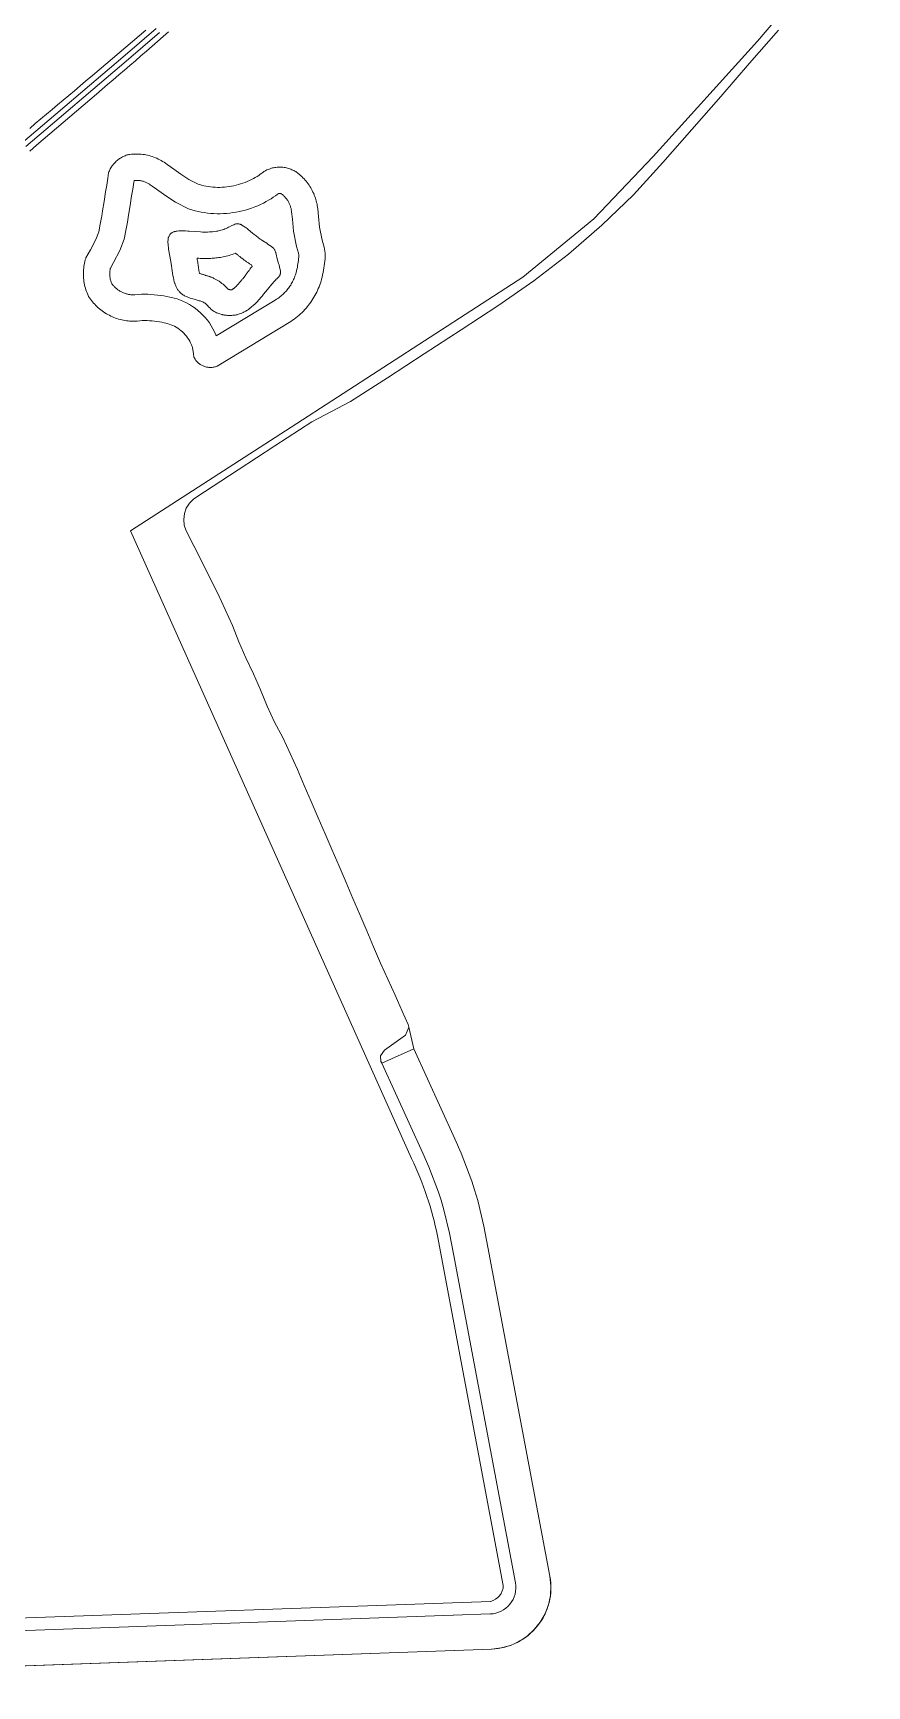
# Model space of a CAD drawing. Header units: metres. Extents: x 150516 to 150824, y 200666 to 200974.
# Drawn here: x 150642.1 to 150737.1, y 200668.1 to 200856.4 of the extents above; entities that cross this region are included whole.
import ezdxf

# ---------------------------------------------------------------- set-up
doc = ezdxf.new("R2010")
doc.units = ezdxf.units.M
doc.layers.add('N-WE-VH-VERHARDING_HALFVERHARDING_GRIND-G-_', color=7, linetype='Continuous')
doc.layers.add('N-WE-WH-WATERBODEM-G-_', color=7, linetype='Continuous')

# ---------------------------------------------------------------- blocks, each defined once
blk = doc.blocks.new('INVISIBLE')
at = {"color": 0, "linetype": 'Continuous', "lineweight": 9}
for p, q in [((-0.0125, 0), (0.0125, 0)), ((0, -0.0125), (0, 0.0125))]:
    blk.add_line(p, q, dxfattribs=at)

msp = doc.modelspace()

# ---------------------------------------------------------------- linework, layer by layer
at = {"layer": 'N-WE-VH-VERHARDING_HALFVERHARDING_GRIND-G-_', "color": 3, "linetype": 'Continuous', "lineweight": 9}
for p, q in [((150681.8, 200739.02, 17.85), (150685.44, 200740.67, 17.85)), ((150685.44, 200740.67, 17.85), (150690.11, 200730.42, 17.85)), ((150686.46, 200728.78, 17.85), (150681.8, 200739.02, 17.85)), ((150690.11, 200730.42, 17.85), (150690.84, 200728.79, 17.85)), ((150687.16, 200727.23, 17.85), (150686.46, 200728.78, 17.85)), ((150690.84, 200728.79, 17.85), (150692.04, 200725.61, 17.85)), ((150688.25, 200724.34, 17.85), (150687.16, 200727.23, 17.85)), ((150692.04, 200725.61, 17.85), (150692.36, 200724.63, 17.85)), ((150688.54, 200723.44, 17.85), (150688.25, 200724.34, 17.85)), ((150692.36, 200724.63, 17.85), (150692.72, 200723.41, 17.85)), ((150688.87, 200722.33, 17.85), (150688.54, 200723.44, 17.85)), ((150689.51, 200719.68, 17.85), (150688.87, 200722.33, 17.85)), ((150692.72, 200723.41, 17.85), (150693.43, 200720.49, 17.85)), ((150693.43, 200720.49, 17.85), (150693.89, 200718.07, 17.85)), ((150689.96, 200717.33, 17.85), (150689.51, 200719.68, 17.85)), ((150693.89, 200718.07, 17.85), (150700.94, 200680.6, 17.85)), ((150697.01, 200679.86, 17.85), (150689.96, 200717.33, 17.85)), ((150576.75, 200672.1, 17.85), (150689.93, 200676.16, 17.85)), ((150689.93, 200676.16, 17.85), (150694.14, 200676.31, 17.85)), ((150690.08, 200672.16, 17.85), (150577.22, 200668.11, 17.85)), ((150694.31, 200672.31, 17.85), (150690.08, 200672.16, 17.85))]:
    msp.add_line(p, q, dxfattribs=at)
for radius, start, end in [(7, 272.0561, 10.6587), (3, 271.6032, 10.5071)]:
    msp.add_arc((150694.06, 200679.31, 17.85), radius, start, end, dxfattribs=at)
at = {"layer": 'N-WE-WH-WATERBODEM-G-_', "color": 96, "linetype": 'Continuous', "lineweight": 9}
for p, q in [((150724.6, 200855.44, 17.4), (150737.07, 200870.1, 17.5)), ((150652.29, 200853.6, 16.58), (150656.07, 200856.86, 16.61)), ((150653.39, 200855.38, 17.12), (150652.63, 200854.73, 17.11)), ((150652.68, 200853.14, 16.58), (150656.47, 200856.41, 16.61)), ((150654.15, 200856.03, 17.12), (150653.39, 200855.38, 17.12)), ((150654.91, 200856.68, 17.12), (150654.15, 200856.03, 17.12)), ((150656.24, 200855.4, 17.12), (150655.61, 200854.85, 17.11)), ((150656.87, 200855.95, 17.12), (150656.24, 200855.4, 17.12)), ((150657.5, 200856.51, 17.12), (150656.87, 200855.95, 17.12)), ((150656.87, 200855.95, 17.12), (150656.87, 200855.95, 17.12)), ((150712.72, 200842.3, 17.33), (150724.6, 200855.44, 17.4)), ((150726.99, 200856.67, 18.2), (150723.7, 200852.91, 18.2)), ((150648.48, 200850.37, 16.56), (150652.29, 200853.6, 16.58)), ((150651.11, 200853.44, 17.11), (150650.35, 200852.8, 17.11)), ((150651.87, 200854.09, 17.11), (150651.11, 200853.44, 17.11)), ((150652.63, 200854.73, 17.11), (150651.87, 200854.09, 17.11)), ((150651.87, 200854.09, 17.11), (150651.87, 200854.09, 17.11)), ((150654.35, 200853.76, 17.11), (150653.72, 200853.21, 17.11)), ((150654.98, 200854.31, 17.11), (150654.35, 200853.76, 17.11)), ((150655.61, 200854.85, 17.11), (150654.98, 200854.31, 17.11)), ((150649.58, 200852.15, 17.11), (150648.82, 200851.51, 17.1)), ((150648.87, 200849.91, 16.56), (150652.68, 200853.14, 16.58)), ((150650.35, 200852.8, 17.11), (150649.58, 200852.15, 17.11)), ((150651.82, 200851.58, 17.1), (150651.19, 200851.04, 17.1)), ((150652.46, 200852.12, 17.11), (150651.82, 200851.58, 17.1)), ((150653.09, 200852.66, 17.11), (150652.46, 200852.12, 17.11)), ((150653.72, 200853.21, 17.11), (150653.09, 200852.66, 17.11)), ((150653.09, 200852.66, 17.11), (150653.09, 200852.66, 17.11)), ((150723.7, 200852.91, 18.2), (150720.41, 200849.14, 18.2)), ((150644.66, 200847.13, 16.53), (150648.48, 200850.37, 16.56)), ((150645.05, 200846.67, 16.53), (150648.87, 200849.91, 16.56)), ((150646.78, 200849.79, 17.1), (150646.14, 200849.26, 17.1)), ((150647.42, 200850.33, 17.1), (150646.78, 200849.79, 17.1)), ((150648.05, 200850.86, 17.1), (150647.42, 200850.33, 17.1)), ((150648.82, 200851.51, 17.1), (150648.05, 200850.86, 17.1)), ((150649.92, 200849.96, 17.1), (150649.28, 200849.41, 17.1)), ((150650.55, 200850.5, 17.1), (150649.92, 200849.96, 17.1)), ((150651.19, 200851.04, 17.1), (150650.55, 200850.5, 17.1)), ((150644.86, 200848.19, 17.09), (150644.23, 200847.65, 17.09)), ((150645.5, 200848.72, 17.1), (150644.86, 200848.19, 17.09)), ((150646.14, 200849.26, 17.1), (150645.5, 200848.72, 17.1)), ((150647.77, 200848.11, 17.09), (150647.01, 200847.46, 17.09)), ((150648.53, 200848.76, 17.1), (150647.77, 200848.11, 17.09)), ((150649.28, 200849.41, 17.1), (150648.53, 200848.76, 17.1)), ((150720.41, 200849.14, 18.2), (150717.12, 200845.38, 18.21)), ((150640.85, 200843.9, 16.51), (150644.66, 200847.13, 16.53)), ((150641.24, 200843.44, 16.51), (150645.05, 200846.67, 16.53)), ((150642.31, 200846.04, 17.09), (150641.68, 200845.5, 17.09)), ((150642.95, 200846.57, 17.09), (150642.31, 200846.04, 17.09)), ((150643.59, 200847.11, 17.09), (150642.95, 200846.57, 17.09)), ((150644.23, 200847.65, 17.09), (150643.59, 200847.11, 17.09)), ((150645.49, 200846.16, 17.09), (150644.73, 200845.51, 17.09)), ((150646.25, 200846.81, 17.09), (150645.49, 200846.16, 17.09)), ((150647.01, 200847.46, 17.09), (150646.25, 200846.81, 17.09)), ((150643.2, 200844.22, 17.08), (150642.44, 200843.57, 17.08)), ((150643.97, 200844.86, 17.08), (150643.2, 200844.22, 17.08)), ((150644.73, 200845.51, 17.09), (150643.97, 200844.86, 17.08)), ((150717.12, 200845.38, 18.21), (150713.81, 200841.63, 18.21)), ((150642.44, 200843.57, 17.08), (150641.68, 200842.92, 17.07)), ((150705.94, 200835.2, 17.29), (150712.72, 200842.3, 17.33)), ((150713.81, 200841.63, 18.21), (150710.46, 200837.92, 18.2)), ((150710.46, 200837.92, 18.2), (150706.85, 200834.46, 18.18)), ((150697.87, 200828.55, 17.25), (150705.94, 200835.2, 17.29)), ((150706.85, 200834.46, 18.18), (150703.07, 200831.19, 18.16)), ((150703.07, 200831.19, 18.16), (150699.12, 200828.13, 18.14)), ((150697.87, 200828.55, 17.25), (150671.46, 200811.48, 17.15)), ((150699.12, 200828.13, 18.14), (150695, 200825.29, 18.12)), ((150695, 200825.29, 18.12), (150690.82, 200822.55, 18.08)), ((150690.82, 200822.55, 18.08), (150686.63, 200819.82, 18.05)), ((150686.63, 200819.82, 18.05), (150682.44, 200817.09, 18.01)), ((150682.44, 200817.09, 18.01), (150678.23, 200814.4, 17.96)), ((150678.23, 200814.4, 17.96), (150673.81, 200812.07, 17.82)), ((150673.81, 200812.07, 17.82), (150669.62, 200809.35, 17.73)), ((150671.46, 200811.48, 17.15), (150653.15, 200799.65, 16.94)), ((150669.62, 200809.35, 17.73), (150665.42, 200806.63, 17.69)), ((150665.42, 200806.63, 17.69), (150660.59, 200803.46, 18.06)), ((150660.34, 200803.28, 18.06), (150660.59, 200803.46, 18.06)), ((150653.15, 200799.65, 16.94), (150685.18, 200728.17, 16.94)), ((150659.51, 200799.67, 18.04), (150660.43, 200797.89, 18.01)), ((150660.43, 200797.89, 18.01), (150661.32, 200796.1, 18)), ((150661.32, 200796.1, 18), (150662.21, 200794.31, 18)), ((150662.21, 200794.31, 18), (150663.1, 200792.52, 17.99)), ((150663.1, 200792.52, 17.99), (150663.95, 200790.71, 17.96)), ((150663.95, 200790.71, 17.96), (150664.77, 200788.88, 17.94)), ((150664.77, 200788.88, 17.94), (150665.52, 200787.03, 17.95)), ((150665.52, 200787.03, 17.95), (150666.31, 200785.2, 17.97)), ((150666.31, 200785.2, 17.97), (150667.17, 200783.39, 18.01)), ((150667.17, 200783.39, 18.01), (150667.96, 200781.55, 18.03)), ((150667.96, 200781.55, 18.03), (150668.74, 200779.71, 18.05)), ((150668.74, 200779.71, 18.05), (150669.57, 200777.89, 18.06)), ((150669.57, 200777.89, 18.06), (150670.5, 200776.12, 18.07)), ((150670.5, 200776.12, 18.07), (150671.37, 200774.32, 18.07)), ((150671.37, 200774.32, 18.07), (150672.17, 200772.49, 18.06)), ((150672.17, 200772.49, 18.06), (150672.96, 200770.65, 18.05)), ((150672.96, 200770.65, 18.05), (150673.76, 200768.82, 18.05)), ((150673.76, 200768.82, 18.05), (150674.55, 200766.98, 18.04)), ((150674.55, 200766.98, 18.04), (150675.35, 200765.15, 18.04)), ((150675.35, 200765.15, 18.04), (150676.14, 200763.31, 18.03)), ((150676.14, 200763.31, 18.03), (150676.93, 200761.47, 18.02)), ((150676.93, 200761.47, 18.02), (150677.72, 200759.63, 18)), ((150677.72, 200759.63, 18), (150678.5, 200757.8, 17.98)), ((150678.5, 200757.8, 17.98), (150679.29, 200755.96, 17.96)), ((150679.29, 200755.96, 17.96), (150680.07, 200754.12, 17.95)), ((150680.07, 200754.12, 17.95), (150680.85, 200752.28, 17.93)), ((150680.85, 200752.28, 17.93), (150681.65, 200750.44, 17.9)), ((150681.65, 200750.44, 17.9), (150682.48, 200748.62, 17.87)), ((150682.48, 200748.62, 17.87), (150683.3, 200746.8, 17.84)), ((150683.3, 200746.8, 17.84), (150684.12, 200744.97, 17.81)), ((150684.12, 200744.97, 17.81), (150684.81, 200743.46, 17.78)), ((150684.89, 200743.13, 17.78), (150684.48, 200742.24, 17.81)), ((150684.81, 200743.46, 17.78), (150684.89, 200743.13, 17.78)), ((150684.89, 200743.13, 17.78), (150685.44, 200740.67, 17.85)), ((150682.08, 200740.5, 17.85), (150681.63, 200739.86, 17.85)), ((150683.7, 200741.67, 17.85), (150682.08, 200740.5, 17.85)), ((150684.48, 200742.24, 17.81), (150683.7, 200741.67, 17.85)), ((150681.63, 200739.86, 17.85), (150681.7, 200739.23, 17.85)), ((150681.7, 200739.23, 17.85), (150681.8, 200739.02, 17.85)), ((150688.14, 200719.36, 16.94), (150695.63, 200679.56, 16.94)), ((150613.81, 200674.87, 16.9), (150694.16, 200677.74, 16.94))]:
    msp.add_line(p, q, dxfattribs=at)
at = {"layer": 'N-WE-WH-WATERBODEM-G-_', "color": 150, "linetype": 'Continuous', "lineweight": 0}
for points in [[(150662.92, 200821.86), (150669.66, 200825.95), (150669.81, 200826.04), (150669.93, 200826.12), (150670.05, 200826.21), (150670.17, 200826.3), (150670.28, 200826.39), (150670.4, 200826.49), (150670.51, 200826.58), (150670.62, 200826.69), (150670.72, 200826.79), (150670.82, 200826.9), (150670.92, 200827.01), (150671.02, 200827.12), (150671.09, 200827.22), (150671.16, 200827.31), (150671.25, 200827.43), (150671.33, 200827.54), (150671.41, 200827.66), (150671.48, 200827.78), (150671.55, 200827.91), (150671.62, 200828.03), (150671.68, 200828.16), (150671.74, 200828.29), (150671.8, 200828.42), (150671.85, 200828.55), (150671.9, 200828.68), (150671.95, 200828.82), (150671.99, 200828.95), (150672.03, 200829.1), (150672.08, 200829.28), (150672.12, 200829.48), (150672.17, 200829.67), (150672.2, 200829.87), (150672.24, 200830.06), (150672.26, 200830.26), (150672.29, 200830.46), (150672.31, 200830.66), (150672.33, 200830.85), (150672.34, 200831.05), (150672.29, 200831.28), (150672.08, 200832.06), (150671.72, 200833.79), (150671.61, 200835.16), (150671.51, 200835.99), (150671.5, 200836.11), (150671.48, 200836.2), (150671.47, 200836.29), (150671.45, 200836.37), (150671.43, 200836.46), (150671.4, 200836.54), (150671.38, 200836.63), (150671.35, 200836.71), (150671.31, 200836.79), (150671.28, 200836.88), (150671.24, 200836.96), (150671.2, 200837.04), (150671.16, 200837.12), (150671.11, 200837.2), (150671.07, 200837.27), (150671.02, 200837.35), (150670.97, 200837.42), (150670.91, 200837.5), (150670.86, 200837.57), (150670.8, 200837.64), (150670.74, 200837.7), (150670.67, 200837.77), (150670.61, 200837.83), (150670.54, 200837.89), (150670.48, 200837.95), (150670.41, 200838.01), (150670.39, 200838.02), (150670.38, 200838.02), (150670.37, 200838.03), (150670.36, 200838.04), (150670.35, 200838.04), (150670.34, 200838.05), (150670.33, 200838.05), (150670.31, 200838.06), (150670.3, 200838.07), (150670.28, 200838.07), (150670.27, 200838.08), (150670.25, 200838.08), (150670.24, 200838.08), (150670.22, 200838.09), (150670.21, 200838.09), (150670.19, 200838.09), (150670.18, 200838.09), (150670.16, 200838.09), (150670.15, 200838.09), (150670.13, 200838.09), (150670.12, 200838.09), (150670.1, 200838.09), (150670.09, 200838.08), (150670.07, 200838.08), (150670.06, 200838.08), (150670.04, 200838.07), (150670.03, 200838.07), (150670.01, 200838.06), (150670, 200838.05), (150669.99, 200838.05), (150669.97, 200838.04), (150669.96, 200838.03), (150669.95, 200838.02), (150669.87, 200837.97), (150669.68, 200837.83), (150669.43, 200837.66), (150669.17, 200837.49), (150668.9, 200837.33), (150668.63, 200837.17), (150668.31, 200837), (150667.98, 200836.84), (150667.65, 200836.69), (150667.31, 200836.55), (150666.96, 200836.42), (150666.61, 200836.31), (150666.26, 200836.2), (150665.91, 200836.11), (150665.55, 200836.03), (150665.19, 200835.95), (150664.82, 200835.9), (150664.46, 200835.85), (150664.1, 200835.82), (150663.74, 200835.79), (150663.38, 200835.78), (150663.02, 200835.78), (150662.66, 200835.8), (150662.3, 200835.82), (150661.94, 200835.86), (150661.59, 200835.9), (150661.23, 200835.96), (150660.88, 200836.03), (150660.53, 200836.12), (150659.77, 200836.32), (150658.29, 200837.09), (150657.2, 200837.8), (150656.12, 200838.59), (150655.61, 200838.93), (150655.4, 200839.08), (150655.32, 200839.14), (150655.25, 200839.18), (150655.17, 200839.23), (150655.09, 200839.27), (150655.01, 200839.31), (150654.93, 200839.35), (150654.85, 200839.38), (150654.77, 200839.42), (150654.69, 200839.44), (150654.6, 200839.47), (150654.52, 200839.5), (150654.43, 200839.52), (150654.35, 200839.53), (150654.26, 200839.55), (150654.17, 200839.56), (150654.09, 200839.57), (150654, 200839.58), (150653.91, 200839.58), (150653.83, 200839.58), (150653.74, 200839.58), (150653.65, 200839.58), (150653.61, 200839.57), (150653.6, 200839.57), (150653.59, 200839.56), (150653.58, 200839.56), (150653.57, 200839.55), (150653.56, 200839.54), (150653.56, 200839.54), (150653.56, 200839.54), (150653.53, 200839.38), (150653.42, 200838.59), (150653.29, 200837.81), (150653.12, 200836.71), (150652.93, 200835.61), (150652.8, 200834.83), (150652.66, 200834.06), (150652.44, 200832.87), (150651.93, 200831.58), (150651.23, 200830.24), (150650.87, 200829.59), (150650.86, 200829.54), (150650.84, 200829.45), (150650.83, 200829.35), (150650.82, 200829.26), (150650.81, 200829.16), (150650.8, 200829.07), (150650.8, 200828.97), (150650.8, 200828.88), (150650.8, 200828.78), (150650.81, 200828.69), (150650.82, 200828.59), (150650.83, 200828.5), (150650.84, 200828.4), (150650.86, 200828.31), (150650.88, 200828.21), (150650.91, 200828.12), (150650.94, 200828.03), (150650.97, 200827.94), (150650.99, 200827.87), (150651.04, 200827.8), (150651.1, 200827.73), (150651.16, 200827.65), (150651.22, 200827.58), (150651.28, 200827.51), (150651.35, 200827.44), (150651.42, 200827.37), (150651.49, 200827.31), (150651.56, 200827.25), (150651.63, 200827.19), (150651.71, 200827.13), (150651.79, 200827.07), (150651.87, 200827.02), (150651.95, 200826.97), (150652.03, 200826.92), (150652.12, 200826.88), (150652.2, 200826.83), (150652.29, 200826.79), (150652.38, 200826.76), (150652.47, 200826.72), (150652.56, 200826.69), (150652.65, 200826.66), (150652.74, 200826.64), (150652.84, 200826.62), (150652.93, 200826.59), (150653.02, 200826.58), (150653.1, 200826.57), (150653.19, 200826.56), (150653.28, 200826.55), (150653.37, 200826.54), (150653.46, 200826.54), (150653.54, 200826.54), (150653.67, 200826.55), (150654.03, 200826.58), (150654.4, 200826.6), (150654.76, 200826.6), (150655.13, 200826.6), (150655.49, 200826.58), (150655.85, 200826.56), (150656.22, 200826.52), (150656.58, 200826.48), (150656.94, 200826.43), (150657.3, 200826.36), (150657.64, 200826.29), (150657.88, 200826.23), (150658.14, 200826.17), (150658.47, 200826.07), (150658.84, 200825.94), (150659.2, 200825.79), (150659.55, 200825.63), (150659.89, 200825.44), (150660.22, 200825.23), (150660.54, 200825.01), (150660.84, 200824.77), (150661.13, 200824.51), (150661.41, 200824.24), (150661.67, 200823.96), (150661.92, 200823.65), (150662.15, 200823.34), (150662.36, 200823.01), (150662.55, 200822.68), (150662.73, 200822.33), (150662.88, 200821.97)], [(150669.82, 200830.85), (150669.87, 200830.65), (150670.03, 200830.12), (150670.08, 200829.95), (150670.14, 200829.69), (150670.2, 200829.43), (150670.24, 200829.23), (150670.25, 200829.17), (150670.26, 200829.13), (150670.26, 200829.09), (150670.25, 200829.04), (150670.24, 200828.99), (150670.23, 200828.93), (150670.22, 200828.88), (150670.2, 200828.83), (150670.19, 200828.78), (150670.17, 200828.74), (150670.15, 200828.71), (150670.11, 200828.66), (150670.06, 200828.6), (150670.01, 200828.54), (150669.97, 200828.5), (150669.82, 200828.37), (150669.76, 200828.31), (150669.68, 200828.23), (150669.57, 200828.11), (150669.45, 200827.98), (150669.36, 200827.87), (150669.26, 200827.75), (150668.78, 200827.14), (150668.33, 200826.6), (150668.15, 200826.38), (150668.05, 200826.26), (150667.83, 200826.02), (150667.59, 200825.76), (150667.37, 200825.53), (150667.28, 200825.45), (150667.22, 200825.39), (150667.11, 200825.3), (150666.99, 200825.2), (150666.86, 200825.09), (150666.73, 200824.99), (150666.6, 200824.89), (150666.49, 200824.81), (150666.39, 200824.74), (150666.31, 200824.69), (150666.22, 200824.64), (150666.11, 200824.59), (150665.99, 200824.53), (150665.85, 200824.47), (150665.72, 200824.41), (150665.59, 200824.36), (150665.48, 200824.33), (150665.39, 200824.3), (150665.3, 200824.28), (150665.2, 200824.26), (150665.08, 200824.24), (150664.95, 200824.22), (150664.82, 200824.21), (150664.7, 200824.19), (150664.58, 200824.19), (150664.49, 200824.18), (150664.41, 200824.19), (150664.31, 200824.19), (150664.2, 200824.2), (150664.08, 200824.21), (150663.96, 200824.23), (150663.85, 200824.24), (150663.75, 200824.26), (150663.66, 200824.28), (150663.59, 200824.29), (150663.51, 200824.32), (150663.32, 200824.38), (150663.12, 200824.45), (150663.04, 200824.48), (150662.97, 200824.51), (150662.86, 200824.56), (150662.71, 200824.64), (150662.57, 200824.73), (150662.52, 200824.76), (150662.47, 200824.79), (150662.42, 200824.84), (150662.33, 200824.92), (150662.24, 200825.01), (150662.15, 200825.09), (150662.1, 200825.15), (150661.95, 200825.32), (150661.91, 200825.37), (150661.83, 200825.44), (150661.74, 200825.52), (150661.66, 200825.58), (150661.6, 200825.63), (150661.57, 200825.64), (150661.52, 200825.67), (150661.39, 200825.73), (150661.24, 200825.79), (150661.11, 200825.84), (150661, 200825.87), (150660.43, 200826.03), (150659.97, 200826.18), (150659.79, 200826.24), (150659.69, 200826.27), (150659.61, 200826.3), (150659.51, 200826.35), (150659.31, 200826.44), (150659.22, 200826.49), (150659.14, 200826.54), (150659.08, 200826.58), (150659.03, 200826.61), (150658.98, 200826.65), (150658.92, 200826.7), (150658.85, 200826.77), (150658.78, 200826.84), (150658.71, 200826.91), (150658.65, 200826.98), (150658.59, 200827.04), (150658.55, 200827.1), (150658.52, 200827.14), (150658.48, 200827.21), (150658.44, 200827.29), (150658.4, 200827.38), (150658.35, 200827.47), (150658.31, 200827.56), (150658.27, 200827.65), (150658.24, 200827.73), (150658.23, 200827.78), (150658.2, 200827.85), (150658.15, 200828.04), (150658.1, 200828.26), (150658.05, 200828.46), (150658, 200828.75), (150657.92, 200829.26), (150657.79, 200830.1), (150657.64, 200830.94), (150657.5, 200831.74), (150657.48, 200831.94), (150657.45, 200832.16), (150657.44, 200832.35), (150657.43, 200832.46), (150657.43, 200832.54), (150657.43, 200832.62), (150657.45, 200832.8), (150657.45, 200832.89), (150657.46, 200832.96), (150657.47, 200833.02), (150657.48, 200833.06), (150657.5, 200833.12), (150657.53, 200833.18), (150657.56, 200833.24), (150657.59, 200833.31), (150657.63, 200833.37), (150657.66, 200833.43), (150657.69, 200833.47), (150657.72, 200833.5), (150657.75, 200833.53), (150657.8, 200833.56), (150657.86, 200833.6), (150657.92, 200833.63), (150657.99, 200833.67), (150658.06, 200833.7), (150658.13, 200833.73), (150658.19, 200833.75), (150658.23, 200833.76), (150658.3, 200833.77), (150658.38, 200833.78), (150658.47, 200833.8), (150658.68, 200833.82), (150658.87, 200833.83), (150658.99, 200833.83), (150659.19, 200833.82), (150659.44, 200833.82), (150659.68, 200833.8), (150659.84, 200833.79), (150660.58, 200833.74), (150661.13, 200833.7), (150661.36, 200833.69), (150661.48, 200833.68), (150661.69, 200833.68), (150661.93, 200833.69), (150662.16, 200833.7), (150662.34, 200833.71), (150662.51, 200833.73), (150662.73, 200833.75), (150662.94, 200833.79), (150663.11, 200833.81), (150663.26, 200833.85), (150663.45, 200833.9), (150663.64, 200833.95), (150663.78, 200833.99), (150663.9, 200834.04), (150664.06, 200834.1), (150664.22, 200834.17), (150664.34, 200834.23), (150664.45, 200834.28), (150664.72, 200834.44), (150664.8, 200834.48), (150664.93, 200834.53), (150665.06, 200834.58), (150665.17, 200834.62), (150665.21, 200834.63), (150665.24, 200834.63), (150665.29, 200834.64), (150665.35, 200834.63), (150665.42, 200834.62), (150665.49, 200834.61), (150665.57, 200834.59), (150665.64, 200834.58), (150665.7, 200834.56), (150665.76, 200834.54), (150665.8, 200834.52), (150665.86, 200834.48), (150666.03, 200834.37), (150666.24, 200834.23), (150666.44, 200834.09), (150666.58, 200833.98), (150667.07, 200833.58), (150667.25, 200833.43), (150667.48, 200833.25), (150667.74, 200833.05), (150667.95, 200832.89), (150668.09, 200832.79), (150668.23, 200832.7), (150668.68, 200832.41), (150668.86, 200832.29), (150669.04, 200832.16), (150669.22, 200832.04), (150669.35, 200831.93), (150669.4, 200831.9), (150669.42, 200831.88), (150669.45, 200831.84), (150669.48, 200831.8), (150669.52, 200831.74), (150669.56, 200831.68), (150669.59, 200831.62), (150669.63, 200831.56), (150669.65, 200831.5), (150669.68, 200831.45), (150669.69, 200831.42), (150669.7, 200831.36), (150669.78, 200830.99)]]:
    msp.add_lwpolyline(points, close=True, dxfattribs=at)
for points in [[(150660.74, 200830.71), (150660.93, 200830.7), (150661.09, 200830.69), (150661.25, 200830.68), (150661.42, 200830.68), (150661.57, 200830.68), (150661.69, 200830.67), (150661.82, 200830.68), (150661.97, 200830.68), (150662.15, 200830.69), (150662.32, 200830.69), (150662.47, 200830.7), (150662.6, 200830.71), (150662.74, 200830.72), (150662.88, 200830.74), (150663.03, 200830.76), (150663.2, 200830.79), (150663.38, 200830.81), (150663.56, 200830.84), (150663.73, 200830.88), (150663.9, 200830.91), (150664.07, 200830.95), (150664.24, 200830.99), (150664.41, 200831.04), (150664.58, 200831.09), (150664.75, 200831.15), (150664.93, 200831.22), (150665.13, 200831.3)], [(150665.13, 200831.3), (150665.21, 200831.23), (150665.28, 200831.17), (150665.35, 200831.11), (150665.42, 200831.05), (150665.48, 200831), (150665.55, 200830.94), (150665.62, 200830.89), (150665.69, 200830.83), (150665.76, 200830.77), (150665.83, 200830.72), (150665.89, 200830.68), (150665.94, 200830.64), (150665.99, 200830.59), (150666.05, 200830.55), (150666.12, 200830.5), (150666.2, 200830.44), (150666.27, 200830.4), (150666.33, 200830.35), (150666.38, 200830.31), (150666.44, 200830.27), (150666.51, 200830.23), (150666.59, 200830.17), (150666.66, 200830.13), (150666.73, 200830.08), (150666.8, 200830.03), (150666.88, 200829.99), (150666.96, 200829.94)], [(150661.02, 200828.98), (150661.01, 200829.06), (150660.99, 200829.13), (150660.98, 200829.21), (150660.96, 200829.28), (150660.95, 200829.37), (150660.94, 200829.45), (150660.92, 200829.54), (150660.91, 200829.64), (150660.89, 200829.74), (150660.88, 200829.83), (150660.87, 200829.92), (150660.86, 200830), (150660.84, 200830.08), (150660.83, 200830.17), (150660.82, 200830.26), (150660.8, 200830.36), (150660.79, 200830.46), (150660.77, 200830.54), (150660.76, 200830.6), (150660.75, 200830.65), (150660.74, 200830.71)], [(150664.26, 200827.2), (150664.22, 200827.25), (150664.18, 200827.29), (150664.13, 200827.35), (150664.07, 200827.4), (150664.01, 200827.47), (150663.94, 200827.53), (150663.88, 200827.6), (150663.82, 200827.65), (150663.76, 200827.7), (150663.7, 200827.75), (150663.64, 200827.8), (150663.58, 200827.85), (150663.5, 200827.91), (150663.42, 200827.97), (150663.34, 200828.02), (150663.26, 200828.08), (150663.18, 200828.13), (150663.1, 200828.18), (150663.03, 200828.22), (150662.97, 200828.26), (150662.9, 200828.3), (150662.82, 200828.34), (150662.74, 200828.38), (150662.65, 200828.42), (150662.56, 200828.46), (150662.47, 200828.5), (150662.38, 200828.54), (150662.31, 200828.57), (150662.24, 200828.59), (150662.18, 200828.62), (150662.11, 200828.64), (150662.04, 200828.66), (150661.95, 200828.69), (150661.87, 200828.72), (150661.79, 200828.74), (150661.72, 200828.76), (150661.65, 200828.78), (150661.57, 200828.81), (150661.48, 200828.84), (150661.39, 200828.86), (150661.31, 200828.89), (150661.24, 200828.91), (150661.16, 200828.93), (150661.09, 200828.96), (150661.02, 200828.98)], [(150667.01, 200829.76), (150666.97, 200829.72), (150666.94, 200829.67), (150666.91, 200829.64), (150666.88, 200829.6), (150666.85, 200829.56), (150666.81, 200829.51), (150666.77, 200829.46), (150666.74, 200829.41), (150666.7, 200829.37), (150666.66, 200829.32), (150666.63, 200829.28), (150666.6, 200829.23), (150666.57, 200829.19), (150666.54, 200829.15), (150666.5, 200829.1), (150666.47, 200829.05), (150666.43, 200829), (150666.39, 200828.95), (150666.35, 200828.9), (150666.31, 200828.85), (150666.28, 200828.8), (150666.25, 200828.76), (150666.22, 200828.72), (150666.19, 200828.68), (150666.16, 200828.64), (150666.13, 200828.6), (150666.1, 200828.56), (150666.06, 200828.52), (150666.03, 200828.47), (150665.99, 200828.42), (150665.94, 200828.37), (150665.9, 200828.31), (150665.86, 200828.26), (150665.82, 200828.21), (150665.78, 200828.16), (150665.74, 200828.11), (150665.7, 200828.06), (150665.66, 200828.02), (150665.62, 200827.97), (150665.59, 200827.93), (150665.55, 200827.89), (150665.51, 200827.84), (150665.47, 200827.8), (150665.42, 200827.75), (150665.37, 200827.7), (150665.32, 200827.64), (150665.27, 200827.59), (150665.23, 200827.54), (150665.18, 200827.5), (150665.14, 200827.45), (150665.1, 200827.42), (150665.06, 200827.38), (150665.02, 200827.35), (150664.98, 200827.31), (150664.94, 200827.28), (150664.9, 200827.25), (150664.85, 200827.21), (150664.82, 200827.19), (150664.79, 200827.17), (150664.74, 200827.14), (150664.72, 200827.13), (150664.67, 200827.12), (150664.61, 200827.12), (150664.55, 200827.13), (150664.49, 200827.13), (150664.43, 200827.15), (150664.37, 200827.16), (150664.31, 200827.18), (150664.26, 200827.2)], [(150666.96, 200829.94), (150667.01, 200829.76)]]:
    msp.add_lwpolyline(points, dxfattribs=at)
at = {"layer": 'N-WE-WH-WATERBODEM-G-_', "color": 7, "linetype": 'Continuous', "lineweight": 5}
msp.add_polyline3d([(150577.22, 200668.11, 18.22), (150690.08, 200672.16, 18.22), (150694.31, 200672.31, 18.22), (150695.4, 200672.44, 18.19), (150696.45, 200672.73, 18.16), (150697.45, 200673.18, 18.13), (150698.36, 200673.78, 18.09), (150699.17, 200674.52, 18.05), (150699.85, 200675.38, 18.02), (150700.39, 200676.33, 17.98), (150700.78, 200677.35, 17.94), (150701, 200678.42, 17.91), (150701.06, 200679.51, 17.88), (150700.94, 200680.6, 18.22), (150693.89, 200718.07, 18.22), (150693.43, 200720.49, 18.22), (150692.72, 200723.41, 18.22), (150692.36, 200724.63, 18.22), (150692.04, 200725.61, 18.22), (150690.84, 200728.79, 18.22), (150690.11, 200730.42, 18.22), (150685.44, 200740.67, 18.22), (150684.89, 200743.13, 18.22), (150684.81, 200743.46, 18.22), (150684.12, 200744.97, 18.22), (150683.3, 200746.8, 18.22), (150682.48, 200748.62, 18.22), (150681.65, 200750.44, 18.22), (150680.85, 200752.28, 18.22), (150680.07, 200754.12, 18.22), (150679.29, 200755.96, 18.22), (150678.5, 200757.8, 18.22), (150677.72, 200759.63, 18.22), (150676.93, 200761.47, 18.22), (150676.14, 200763.31, 18.22), (150675.35, 200765.15, 18.22), (150674.55, 200766.98, 18.22), (150673.76, 200768.82, 18.22), (150672.96, 200770.65, 18.22), (150672.17, 200772.49, 18.22), (150671.37, 200774.32, 18.22), (150670.5, 200776.12, 18.22), (150669.57, 200777.89, 18.22), (150668.74, 200779.71, 18.22), (150667.96, 200781.55, 18.22), (150667.17, 200783.39, 18.22), (150666.31, 200785.2, 18.22), (150665.52, 200787.03, 18.22), (150664.77, 200788.88, 18.22), (150663.95, 200790.71, 18.22), (150663.1, 200792.52, 18.22), (150662.21, 200794.31, 18.22), (150661.32, 200796.1, 18.22), (150660.43, 200797.89, 18.22), (150659.51, 200799.67, 18.04), (150659.29, 200800.3, 18.1), (150659.22, 200800.96, 18.16), (150659.3, 200801.62, 18.08), (150659.52, 200802.25, 18.13), (150659.87, 200802.81, 18.18), (150660.34, 200803.28, 18.22), (150660.59, 200803.46, 18.22), (150665.42, 200806.63, 18.22), (150669.62, 200809.35, 18.22), (150673.81, 200812.07, 18.22), (150678.23, 200814.4, 18.22), (150682.44, 200817.09, 18.22), (150686.63, 200819.82, 18.22), (150690.82, 200822.55, 18.22), (150695, 200825.29, 18.22), (150699.12, 200828.13, 18.22), (150703.07, 200831.19, 18.22), (150706.85, 200834.46, 18.22), (150710.46, 200837.92, 18.22), (150713.81, 200841.63, 18.22), (150717.12, 200845.38, 18.22), (150720.41, 200849.14, 18.22), (150723.7, 200852.91, 18.22), (150726.99, 200856.67, 18.22)], dxfattribs=at)
at = {"layer": 'N-WE-WH-WATERBODEM-G-_', "color": 1, "linetype": 'Continuous', "lineweight": 0}
msp.add_polyline3d([(150663.05, 200818.43, 17.12), (150664.46, 200819.29, 17.13), (150671.23, 200823.39, 17.15), (150671.43, 200823.52, 17.15), (150671.63, 200823.65, 17.15), (150671.82, 200823.78, 17.16), (150672, 200823.92, 17.16), (150672.18, 200824.07, 17.16), (150672.36, 200824.22, 17.16), (150672.54, 200824.37, 17.16), (150672.7, 200824.53, 17.16), (150672.87, 200824.7, 17.16), (150673.03, 200824.86, 17.16), (150673.18, 200825.04, 17.16), (150673.33, 200825.22, 17.16), (150673.45, 200825.37, 17.16), (150673.57, 200825.52, 17.16), (150673.7, 200825.7, 17.16), (150673.83, 200825.88, 17.16), (150673.95, 200826.07, 17.16), (150674.06, 200826.26, 17.16), (150674.18, 200826.45, 17.16), (150674.28, 200826.65, 17.16), (150674.38, 200826.85, 17.16), (150674.48, 200827.05, 17.16), (150674.56, 200827.26, 17.16), (150674.65, 200827.46, 17.16), (150674.73, 200827.67, 17.16), (150674.8, 200827.88, 17.16), (150674.87, 200828.1, 17.17), (150674.93, 200828.31, 17.17), (150674.99, 200828.57, 17.17), (150675.05, 200828.82, 17.17), (150675.11, 200829.08, 17.17), (150675.16, 200829.34, 17.17), (150675.2, 200829.6, 17.17), (150675.24, 200829.86, 17.17), (150675.27, 200830.12, 17.17), (150675.3, 200830.38, 17.17), (150675.32, 200830.64, 17.17), (150675.33, 200830.9, 17.17), (150675.34, 200831.16, 17.17), (150675.35, 200831.28, 17.17), (150675.22, 200831.96, 17.17), (150675, 200832.76, 17.17), (150674.7, 200834.23, 17.17), (150674.59, 200835.45, 17.17), (150674.49, 200836.35, 17.17), (150674.47, 200836.54, 17.17), (150674.44, 200836.71, 17.17), (150674.41, 200836.89, 17.17), (150674.37, 200837.06, 17.17), (150674.32, 200837.23, 17.17), (150674.28, 200837.4, 17.17), (150674.22, 200837.57, 17.17), (150674.16, 200837.74, 17.17), (150674.1, 200837.91, 17.17), (150674.03, 200838.08, 17.17), (150673.95, 200838.25, 17.17), (150673.87, 200838.41, 17.17), (150673.79, 200838.57, 17.17), (150673.7, 200838.73, 17.17), (150673.6, 200838.88, 17.17), (150673.5, 200839.04, 17.16), (150673.4, 200839.18, 17.16), (150673.29, 200839.33, 17.16), (150673.17, 200839.47, 17.16), (150673.05, 200839.61, 17.16), (150672.93, 200839.75, 17.16), (150672.81, 200839.88, 17.16), (150672.68, 200840.01, 17.16), (150672.54, 200840.13, 17.16), (150672.4, 200840.25, 17.16), (150672.26, 200840.36, 17.16), (150672.17, 200840.43, 17.16), (150672.07, 200840.5, 17.16), (150671.98, 200840.57, 17.16), (150671.88, 200840.63, 17.16), (150671.77, 200840.69, 17.16), (150671.67, 200840.74, 17.16), (150671.56, 200840.79, 17.16), (150671.44, 200840.84, 17.16), (150671.31, 200840.89, 17.16), (150671.19, 200840.93, 17.16), (150671.06, 200840.97, 17.16), (150670.93, 200841, 17.16), (150670.8, 200841.03, 17.16), (150670.67, 200841.05, 17.16), (150670.53, 200841.07, 17.16), (150670.4, 200841.08, 17.16), (150670.27, 200841.09, 17.16), (150670.13, 200841.09, 17.16), (150670, 200841.09, 17.16), (150669.86, 200841.08, 17.16), (150669.73, 200841.06, 17.15), (150669.6, 200841.04, 17.15), (150669.47, 200841.02, 17.15), (150669.34, 200840.99, 17.15), (150669.21, 200840.95, 17.15), (150669.08, 200840.91, 17.15), (150668.95, 200840.87, 17.15), (150668.83, 200840.82, 17.15), (150668.71, 200840.76, 17.15), (150668.59, 200840.7, 17.15), (150668.47, 200840.64, 17.15), (150668.36, 200840.57, 17.15), (150668.24, 200840.49, 17.15), (150668.11, 200840.4, 17.15), (150667.95, 200840.28, 17.15), (150667.77, 200840.15, 17.15), (150667.58, 200840.03, 17.15), (150667.38, 200839.91, 17.15), (150667.18, 200839.8, 17.15), (150666.95, 200839.68, 17.15), (150666.71, 200839.56, 17.15), (150666.46, 200839.45, 17.15), (150666.21, 200839.35, 17.14), (150665.96, 200839.25, 17.14), (150665.71, 200839.17, 17.14), (150665.45, 200839.09, 17.14), (150665.19, 200839.02, 17.14), (150664.93, 200838.96, 17.14), (150664.66, 200838.91, 17.14), (150664.4, 200838.87, 17.14), (150664.13, 200838.83, 17.14), (150663.87, 200838.81, 17.14), (150663.6, 200838.79, 17.14), (150663.34, 200838.78, 17.14), (150663.08, 200838.78, 17.14), (150662.81, 200838.79, 17.13), (150662.55, 200838.81, 17.13), (150662.29, 200838.84, 17.13), (150662.03, 200838.87, 17.13), (150661.77, 200838.92, 17.13), (150661.51, 200838.97, 17.13), (150661.25, 200839.03, 17.13), (150660.86, 200839.13, 17.13), (150659.8, 200839.68, 17.13), (150658.9, 200840.27, 17.12), (150657.84, 200841.05, 17.12), (150657.33, 200841.39, 17.12), (150657.13, 200841.53, 17.12), (150656.98, 200841.64, 17.12), (150656.82, 200841.74, 17.12), (150656.66, 200841.83, 17.12), (150656.5, 200841.92, 17.12), (150656.33, 200842.01, 17.12), (150656.16, 200842.09, 17.12), (150655.99, 200842.16, 17.12), (150655.81, 200842.23, 17.12), (150655.64, 200842.29, 17.12), (150655.46, 200842.35, 17.12), (150655.28, 200842.4, 17.11), (150655.1, 200842.44, 17.11), (150654.92, 200842.48, 17.11), (150654.74, 200842.51, 17.11), (150654.56, 200842.54, 17.11), (150654.37, 200842.56, 17.11), (150654.19, 200842.57, 17.11), (150654.01, 200842.58, 17.11), (150653.82, 200842.58, 17.11), (150653.64, 200842.58, 17.11), (150653.46, 200842.57, 17.11), (150653.27, 200842.56, 17.11), (150653.09, 200842.54, 17.11), (150652.96, 200842.52, 17.11), (150652.89, 200842.5, 17.11), (150652.77, 200842.47, 17.11), (150652.66, 200842.43, 17.11), (150652.54, 200842.38, 17.11), (150652.43, 200842.34, 17.11), (150652.32, 200842.28, 17.11), (150652.25, 200842.25, 17.11), (150652.13, 200842.19, 17.11), (150652.02, 200842.12, 17.11), (150651.92, 200842.05, 17.11), (150651.82, 200841.98, 17.1), (150651.72, 200841.91, 17.1), (150651.63, 200841.83, 17.1), (150651.54, 200841.76, 17.1), (150651.45, 200841.67, 17.1), (150651.36, 200841.59, 17.1), (150651.28, 200841.5, 17.1), (150651.2, 200841.4, 17.1), (150651.13, 200841.31, 17.1), (150651.05, 200841.21, 17.1), (150650.99, 200841.11, 17.1), (150650.92, 200841, 17.1), (150650.86, 200840.9, 17.1), (150650.8, 200840.79, 17.1), (150650.75, 200840.68, 17.1), (150650.7, 200840.56, 17.1), (150650.66, 200840.45, 17.1), (150650.66, 200840.44, 17.1), (150650.57, 200839.81, 17.1), (150650.45, 200839.04, 17.1), (150650.33, 200838.27, 17.1), (150650.16, 200837.19, 17.1), (150649.98, 200836.11, 17.1), (150649.88, 200835.52, 17.1), (150649.85, 200835.35, 17.1), (150649.71, 200834.6, 17.09), (150649.55, 200833.7, 17.09), (150649.2, 200832.83, 17.08), (150648.59, 200831.66, 17.07), (150648.08, 200830.74, 17.06), (150648.06, 200830.69, 17.06), (150648.01, 200830.51, 17.06), (150647.97, 200830.34, 17.06), (150647.93, 200830.16, 17.05), (150647.89, 200829.97, 17.05), (150647.86, 200829.78, 17.05), (150647.83, 200829.59, 17.05), (150647.82, 200829.4, 17.05), (150647.8, 200829.21, 17.05), (150647.8, 200829.02, 17.05), (150647.8, 200828.82, 17.05), (150647.8, 200828.63, 17.04), (150647.82, 200828.44, 17.04), (150647.84, 200828.25, 17.04), (150647.86, 200828.06, 17.04), (150647.89, 200827.87, 17.04), (150647.93, 200827.68, 17.04), (150647.97, 200827.49, 17.04), (150648.02, 200827.31, 17.04), (150648.08, 200827.12, 17.04), (150648.14, 200826.94, 17.04), (150648.21, 200826.76, 17.04), (150648.28, 200826.58, 17.04), (150648.33, 200826.47, 17.04), (150648.39, 200826.37, 17.04), (150648.5, 200826.21, 17.04), (150648.6, 200826.05, 17.04), (150648.72, 200825.9, 17.04), (150648.84, 200825.75, 17.04), (150648.96, 200825.6, 17.04), (150649.09, 200825.46, 17.04), (150649.22, 200825.33, 17.04), (150649.35, 200825.19, 17.04), (150649.49, 200825.06, 17.04), (150649.64, 200824.94, 17.04), (150649.79, 200824.82, 17.04), (150649.94, 200824.71, 17.04), (150650.09, 200824.6, 17.04), (150650.25, 200824.49, 17.04), (150650.41, 200824.39, 17.04), (150650.58, 200824.3, 17.05), (150650.75, 200824.21, 17.05), (150650.92, 200824.12, 17.05), (150651.09, 200824.04, 17.05), (150651.27, 200823.97, 17.05), (150651.44, 200823.9, 17.05), (150651.62, 200823.84, 17.05), (150651.8, 200823.78, 17.05), (150651.99, 200823.73, 17.05), (150652.17, 200823.69, 17.06), (150652.36, 200823.65, 17.06), (150652.53, 200823.62, 17.06), (150652.7, 200823.59, 17.06), (150652.88, 200823.57, 17.06), (150653.05, 200823.56, 17.06), (150653.23, 200823.55, 17.06), (150653.41, 200823.54, 17.06), (150653.58, 200823.54, 17.07), (150653.72, 200823.54, 17.07), (150653.93, 200823.56, 17.07), (150654.21, 200823.58, 17.07), (150654.49, 200823.6, 17.07), (150654.77, 200823.6, 17.08), (150655.05, 200823.6, 17.08), (150655.33, 200823.59, 17.08), (150655.61, 200823.57, 17.08), (150655.89, 200823.54, 17.08), (150656.17, 200823.51, 17.09), (150656.45, 200823.47, 17.09), (150656.72, 200823.42, 17.09), (150656.99, 200823.36, 17.09), (150657.17, 200823.32, 17.09), (150657.36, 200823.27, 17.1), (150657.56, 200823.21, 17.1), (150657.77, 200823.14, 17.1), (150657.98, 200823.05, 17.1), (150658.18, 200822.96, 17.1), (150658.37, 200822.85, 17.1), (150658.56, 200822.73, 17.1), (150658.75, 200822.6, 17.1), (150658.92, 200822.46, 17.1), (150659.09, 200822.32, 17.1), (150659.25, 200822.16, 17.11), (150659.4, 200821.99, 17.11), (150659.54, 200821.82, 17.11), (150659.67, 200821.64, 17.11), (150659.8, 200821.45, 17.11), (150659.91, 200821.26, 17.11), (150660.01, 200821.06, 17.11), (150660.1, 200820.85, 17.11), (150660.22, 200820.53, 17.1), (150660.32, 200819.84, 17.1), (150660.39, 200819.44, 17.1), (150660.41, 200819.39, 17.1), (150660.46, 200819.31, 17.1), (150660.51, 200819.23, 17.1), (150660.56, 200819.15, 17.1), (150660.62, 200819.07, 17.1), (150660.68, 200819, 17.1), (150660.74, 200818.93, 17.1), (150660.81, 200818.86, 17.1), (150660.88, 200818.79, 17.1), (150660.95, 200818.73, 17.1), (150661.02, 200818.67, 17.1), (150661.1, 200818.62, 17.1), (150661.18, 200818.57, 17.1), (150661.27, 200818.52, 17.1), (150661.35, 200818.48, 17.1), (150661.44, 200818.44, 17.1), (150661.53, 200818.4, 17.1), (150661.62, 200818.37, 17.11), (150661.71, 200818.35, 17.11), (150661.8, 200818.32, 17.11), (150661.89, 200818.3, 17.11), (150661.99, 200818.29, 17.11), (150662.08, 200818.28, 17.11), (150662.18, 200818.27, 17.11), (150662.28, 200818.27, 17.11), (150662.37, 200818.28, 17.11), (150662.47, 200818.28, 17.11), (150662.56, 200818.3, 17.11), (150662.66, 200818.31, 17.11), (150662.75, 200818.33, 17.11), (150662.84, 200818.36, 17.11), (150662.93, 200818.39, 17.12), (150663.02, 200818.42, 17.12)], close=True, dxfattribs=at)
at = {"layer": 'N-WE-WH-WATERBODEM-G-_', "color": 96, "linetype": 'Continuous', "lineweight": 9}
for points in [[(150660.34, 200803.28, 18.06), (150659.87, 200802.81, 18.07), (150659.52, 200802.25, 18.08), (150659.3, 200801.62, 18.08)], [(150659.3, 200801.62, 18.08), (150659.22, 200800.96, 18.07), (150659.29, 200800.3, 18.06), (150659.51, 200799.67, 18.04)]]:
    msp.add_polyline3d(points, dxfattribs=at)
for centre, radius, start, end in [((150652, 200712.14, 16.94), 36.85, 11.2988, 25.7798), ((150693.77, 200679.56, 16.94), 1.86, 282.0838, 359.9938)]:
    msp.add_arc(centre, radius, start, end, dxfattribs=at)

# ---------------------------------------------------------------- block references
at = {"layer": 'N-WE-VH-VERHARDING_HALFVERHARDING_GRIND-G-_', "color": 7, "linetype": 'Continuous', "lineweight": 9}
for p in [(150685.44, 200740.67, 17.85), (150690.11, 200730.42, 17.85), (150686.46, 200728.78, 17.85), (150690.84, 200728.79, 17.85), (150687.16, 200727.23, 17.85), (150692.04, 200725.61, 17.85), (150688.25, 200724.34, 17.85), (150692.36, 200724.63, 17.85), (150688.54, 200723.44, 17.85), (150688.87, 200722.33, 17.85), (150692.72, 200723.41, 17.85), (150693.43, 200720.49, 17.85), (150689.51, 200719.68, 17.85), (150693.89, 200718.07, 17.85), (150689.96, 200717.33, 17.85), (150700.94, 200680.6, 17.85), (150697.01, 200679.86, 17.85), (150689.93, 200676.16, 17.85), (150694.14, 200676.31, 17.85), (150690.08, 200672.16, 17.85), (150694.31, 200672.31, 17.85)]:
    msp.add_blockref('INVISIBLE', p, dxfattribs=at)
at = {"layer": 'N-WE-WH-WATERBODEM-G-_', "color": 96, "linetype": 'Continuous', "lineweight": 9}
for p in [(150653.39, 200855.38, 17.12), (150654.15, 200856.03, 17.12), (150656.24, 200855.4, 17.12), (150656.87, 200855.95, 17.12), (150656.87, 200855.95, 17.12), (150724.6, 200855.44, 17.4), (150651.11, 200853.44, 17.11), (150651.87, 200854.09, 17.11), (150651.87, 200854.09, 17.11), (150652.29, 200853.6, 16.58), (150652.63, 200854.73, 17.11), (150654.35, 200853.76, 17.11), (150654.98, 200854.31, 17.11), (150655.61, 200854.85, 17.11), (150649.58, 200852.15, 17.11), (150650.35, 200852.8, 17.11), (150651.82, 200851.58, 17.1), (150652.46, 200852.12, 17.11), (150652.68, 200853.14, 16.58), (150653.09, 200852.66, 17.11), (150653.09, 200852.66, 17.11), (150653.72, 200853.21, 17.11), (150723.7, 200852.91, 18.2), (150646.78, 200849.79, 17.1), (150647.42, 200850.33, 17.1), (150648.05, 200850.86, 17.1), (150648.48, 200850.37, 16.56), (150648.82, 200851.51, 17.1), (150648.87, 200849.91, 16.56), (150649.92, 200849.96, 17.1), (150650.55, 200850.5, 17.1), (150651.19, 200851.04, 17.1), (150644.86, 200848.19, 17.09), (150645.5, 200848.72, 17.1), (150646.14, 200849.26, 17.1), (150647.77, 200848.11, 17.09), (150648.53, 200848.76, 17.1), (150649.28, 200849.41, 17.1), (150720.41, 200849.14, 18.2), (150642.31, 200846.04, 17.09), (150642.95, 200846.57, 17.09), (150643.59, 200847.11, 17.09), (150644.23, 200847.65, 17.09), (150644.66, 200847.13, 16.53), (150645.05, 200846.67, 16.53), (150645.49, 200846.16, 17.09), (150646.25, 200846.81, 17.09), (150647.01, 200847.46, 17.09), (150643.2, 200844.22, 17.08), (150643.97, 200844.86, 17.08), (150644.73, 200845.51, 17.09), (150717.12, 200845.38, 18.21), (150642.44, 200843.57, 17.08), (150712.72, 200842.3, 17.33), (150713.81, 200841.63, 18.21), (150710.46, 200837.92, 18.2), (150705.94, 200835.2, 17.29), (150706.85, 200834.46, 18.18), (150703.07, 200831.19, 18.16), (150697.87, 200828.55, 17.25), (150699.12, 200828.13, 18.14), (150695, 200825.29, 18.12), (150690.82, 200822.55, 18.08), (150686.63, 200819.82, 18.05), (150682.44, 200817.09, 18.01), (150678.23, 200814.4, 17.96), (150673.81, 200812.07, 17.82), (150671.46, 200811.48, 17.15), (150669.62, 200809.35, 17.73), (150665.42, 200806.63, 17.69), (150660.34, 200803.28, 18.06), (150660.59, 200803.46, 18.06), (150659.3, 200801.62, 18.08), (150653.15, 200799.65, 16.94), (150659.51, 200799.67, 18.04), (150660.43, 200797.89, 18.01), (150661.32, 200796.1, 18), (150662.21, 200794.31, 18), (150663.1, 200792.52, 17.99), (150663.95, 200790.71, 17.96), (150664.77, 200788.88, 17.94), (150665.52, 200787.03, 17.95), (150666.31, 200785.2, 17.97), (150667.17, 200783.39, 18.01), (150667.96, 200781.55, 18.03), (150668.74, 200779.71, 18.05), (150669.57, 200777.89, 18.06), (150670.5, 200776.12, 18.07), (150671.37, 200774.32, 18.07), (150672.17, 200772.49, 18.06), (150672.96, 200770.65, 18.05), (150673.76, 200768.82, 18.05), (150674.55, 200766.98, 18.04), (150675.35, 200765.15, 18.04), (150676.14, 200763.31, 18.03), (150676.93, 200761.47, 18.02), (150677.72, 200759.63, 18), (150678.5, 200757.8, 17.98), (150679.29, 200755.96, 17.96), (150680.07, 200754.12, 17.95), (150680.85, 200752.28, 17.93), (150681.65, 200750.44, 17.9), (150682.48, 200748.62, 17.87), (150683.3, 200746.8, 17.84), (150684.12, 200744.97, 17.81), (150684.81, 200743.46, 17.78), (150684.89, 200743.13, 17.78), (150682.08, 200740.5, 17.85), (150683.7, 200741.67, 17.85), (150684.48, 200742.24, 17.81), (150681.63, 200739.86, 17.85), (150681.7, 200739.23, 17.85), (150681.8, 200739.02, 17.85), (150685.18, 200728.17, 16.94), (150688.14, 200719.36, 16.94), (150695.63, 200679.56, 16.94), (150694.16, 200677.74, 16.94)]:
    msp.add_blockref('INVISIBLE', p, dxfattribs=at)

doc.saveas('drawing.dxf')
